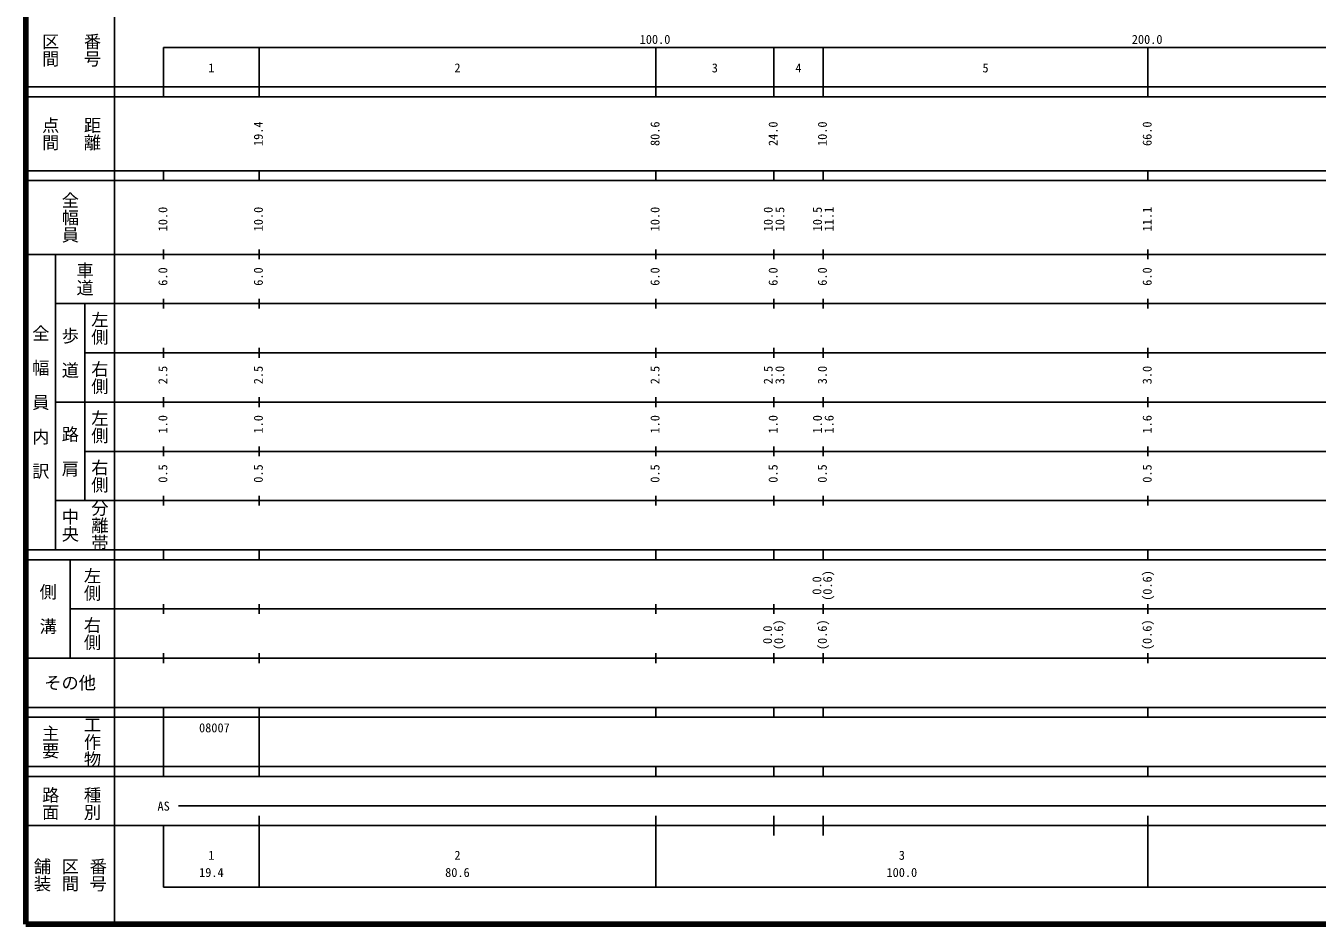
# Model space of a CAD drawing. Units: millimetres on the paper, enlarged 1000 times. Extents: x 40000 to 680000, y 20000 to 380000.
# Drawn here: x 40000 to 302390, y 20000 to 202409 of the extents above; entities that cross this region are included whole.
import ezdxf
from ezdxf.enums import TextEntityAlignment as Align

# ---------------------------------------------------------------- set-up
doc = ezdxf.new("R2010")
doc.units = ezdxf.units.MM
doc.header["$LTSCALE"] = 1000
doc.layers.add('M-TTL', color=2, linetype='Continuous', lineweight=140)
doc.layers.add('M-TTL-BAND', color=7, linetype='Continuous', lineweight=25)
doc.styles.add('@ＭＳ ゴシック', font='')
doc.styles.add('ＭＳ ゴシック', font='')
doc.styles.get('@ＭＳ ゴシック').set_extended_font_data('@MS Gothic')
doc.styles.get('ＭＳ ゴシック').set_extended_font_data('MS Gothic')

msp = doc.modelspace()

# ---------------------------------------------------------------- linework, layer by layer
at = {"layer": 'M-TTL'}
for p, q in [((40000, 380000), (40000, 20000)), ((40000, 20000), (680000, 20000))]:
    msp.add_line(p, q, dxfattribs=at)
at = {"layer": 'M-TTL-BAND'}
for p, q in [((58000, 370000), (58000, 20000)), ((68000, 198000), (579000, 198000)), ((68000, 198000), (68000, 188000)), ((87400, 188000), (87400, 198000)), ((168000, 188000), (168000, 198000)), ((192000, 188000), (192000, 198000)), ((202000, 188000), (202000, 198000)), ((268000, 188000), (268000, 198000)), ((40000, 190000), (579000, 190000)), ((40000, 188000), (579000, 188000)), ((40000, 173000), (579000, 173000)), ((40000, 171000), (579000, 171000)), ((68000, 171000), (68000, 173000)), ((87400, 171000), (87400, 173000)), ((168000, 171000), (168000, 173000)), ((192000, 171000), (192000, 173000)), ((202000, 171000), (202000, 173000)), ((268000, 171000), (268000, 173000)), ((40000, 156000), (579000, 156000)), ((46000, 96000), (46000, 156000)), ((68000, 155000), (68000, 157000)), ((87400, 155000), (87400, 157000)), ((168000, 155000), (168000, 157000)), ((192000, 155000), (192000, 157000)), ((202000, 155000), (202000, 157000)), ((268000, 155000), (268000, 157000)), ((68000, 145000), (68000, 147000)), ((87400, 145000), (87400, 147000)), ((168000, 145000), (168000, 147000)), ((192000, 145000), (192000, 147000)), ((202000, 145000), (202000, 147000)), ((268000, 145000), (268000, 147000)), ((46000, 146000), (579000, 146000)), ((52000, 146000), (52000, 106000)), ((68000, 135000), (68000, 137000)), ((87400, 135000), (87400, 137000)), ((168000, 135000), (168000, 137000)), ((192000, 135000), (192000, 137000)), ((202000, 135000), (202000, 137000)), ((268000, 135000), (268000, 137000)), ((52000, 136000), (579000, 136000)), ((46000, 126000), (579000, 126000)), ((68000, 125000), (68000, 127000)), ((87400, 125000), (87400, 127000)), ((168000, 125000), (168000, 127000)), ((192000, 125000), (192000, 127000)), ((202000, 125000), (202000, 127000)), ((268000, 125000), (268000, 127000)), ((52000, 116000), (579000, 116000)), ((68000, 115000), (68000, 117000)), ((87400, 115000), (87400, 117000)), ((168000, 115000), (168000, 117000)), ((192000, 115000), (192000, 117000)), ((202000, 115000), (202000, 117000)), ((268000, 115000), (268000, 117000)), ((46000, 106000), (579000, 106000)), ((68000, 105000), (68000, 107000)), ((87400, 105000), (87400, 107000)), ((168000, 105000), (168000, 107000)), ((192000, 105000), (192000, 107000)), ((202000, 105000), (202000, 107000)), ((268000, 105000), (268000, 107000)), ((40000, 96000), (579000, 96000)), ((68000, 94000), (68000, 96000)), ((87400, 94000), (87400, 96000)), ((168000, 94000), (168000, 96000)), ((192000, 94000), (192000, 96000)), ((202000, 94000), (202000, 96000)), ((268000, 94000), (268000, 96000)), ((40000, 94000), (579000, 94000)), ((49000, 94000), (49000, 74000)), ((49000, 84000), (579000, 84000)), ((68000, 83000), (68000, 85000)), ((87400, 83000), (87400, 85000)), ((168000, 83000), (168000, 85000)), ((192000, 83000), (192000, 85000)), ((202000, 83000), (202000, 85000)), ((268000, 83000), (268000, 85000)), ((40000, 74000), (579000, 74000)), ((68000, 73000), (68000, 75000)), ((87400, 73000), (87400, 75000)), ((168000, 73000), (168000, 75000)), ((192000, 73000), (192000, 75000)), ((202000, 73000), (202000, 75000)), ((268000, 73000), (268000, 75000)), ((40000, 64000), (579000, 64000)), ((68000, 62000), (68000, 64000)), ((87400, 62000), (87400, 64000)), ((168000, 62000), (168000, 64000)), ((192000, 62000), (192000, 64000)), ((202000, 62000), (202000, 64000)), ((268000, 62000), (268000, 64000)), ((40000, 62000), (579000, 62000)), ((68000, 52000), (68000, 62000)), ((87400, 52000), (87400, 62000)), ((40000, 52000), (579000, 52000)), ((40000, 50000), (579000, 50000)), ((68000, 50000), (68000, 52000)), ((87400, 50000), (87400, 52000)), ((168000, 50000), (168000, 52000)), ((192000, 50000), (192000, 52000)), ((202000, 50000), (202000, 52000)), ((268000, 50000), (268000, 52000)), ((71000, 44000), (565000, 44000)), ((87400, 27500), (87400, 42000)), ((168000, 27500), (168000, 42000)), ((192000, 38000), (192000, 42000)), ((202000, 38000), (202000, 42000)), ((268000, 27500), (268000, 42000)), ((40000, 40000), (579000, 40000)), ((68000, 40000), (68000, 27500)), ((68000, 27500), (579000, 27500))]:
    msp.add_line(p, q, dxfattribs=at)

# ---------------------------------------------------------------- texts
at = {"layer": 'M-TTL-BAND', "style": '@ＭＳ ゴシック'}
for s, p in [('区間', (45000, 197500)), ('番号', (53500, 197500)), ('点間', (45000, 180500)), ('距離', (53500, 180500)), ('全幅員', (49000, 163500)), ('車道', (52000, 151000)), ('左側', (55000, 141000)), ('全\u3000幅\u3000員\u3000内\u3000訳', (43000, 126000)), ('歩\u3000道', (49000, 136000)), ('右側', (55000, 131000)), ('左側', (55000, 121000)), ('路\u3000肩', (49000, 116000)), ('右側', (55000, 111000)), ('分離帯', (55000, 101000)), ('中央', (49000, 101000)), ('左側', (53500, 89000)), ('側\u3000溝', (44500, 84000)), ('右側', (53500, 79000)), ('工作物', (53500, 57000)), ('主要', (45000, 57000)), ('路面', (45000, 44500)), ('種別', (53500, 44500)), ('舗装', (43333, 30000)), ('区間', (49000, 30000)), ('番号', (54667, 30000))]:
    msp.add_text(s, height=2566, rotation=270, dxfattribs=at).set_placement(p, align=Align.MIDDLE_CENTER)
at = {"layer": 'M-TTL-BAND', "style": 'ＭＳ ゴシック'}
for s, p in [('100.0', (167844, 198195)), ('200.0', (267844, 198195)), ('1', (77700, 192405)), ('2', (127700, 192405)), ('3', (180000, 192405)), ('4', (197000, 192405)), ('5', (235000, 192405)), ('AS', (68000, 42500)), ('1', (77700, 32523)), ('2', (127700, 32523)), ('3', (218000, 32523)), ('19.4', (77700, 29033)), ('80.6', (127700, 29033)), ('100.0', (218000, 29033))]:
    msp.add_text(s, height=1833, dxfattribs=at).set_placement(p, align=Align.BOTTOM_CENTER)
for s, p in [('19.4', (88702, 180500)), ('80.6', (169302, 180500)), ('24.0', (193302, 180500)), ('10.0', (203302, 180500)), ('66.0', (269302, 180500)), ('10.0', (69302, 163174)), ('10.0', (88702, 163174)), ('10.0', (169302, 163174)), ('10.0', (192302, 163174)), ('10.5', (194672, 163174)), ('10.5', (202302, 163174)), ('11.1', (204672, 163174)), ('11.1', (269302, 163174)), ('6.0', (69302, 151500)), ('6.0', (88702, 151500)), ('6.0', (169302, 151500)), ('6.0', (193302, 151500)), ('6.0', (203302, 151500)), ('6.0', (269302, 151500)), ('2.5', (69302, 131500)), ('2.5', (88702, 131500)), ('2.5', (169302, 131500)), ('2.5', (192302, 131500)), ('3.0', (194672, 131500)), ('3.0', (203302, 131500)), ('3.0', (269302, 131500)), ('1.0', (69302, 121500)), ('1.0', (88702, 121500)), ('1.0', (169302, 121500)), ('1.0', (193302, 121500)), ('1.0', (202302, 121500)), ('1.6', (204672, 121500)), ('1.6', (269302, 121500)), ('0.5', (69302, 111500)), ('0.5', (88702, 111500)), ('0.5', (169302, 111500)), ('0.5', (193302, 111500)), ('0.5', (203302, 111500)), ('0.5', (269302, 111500)), ('0.0', (202194, 88764)), ('(0.6)', (204382, 88764)), ('(0.6)', (269302, 88764)), ('(0.6)', (194425, 78764)), ('(0.6)', (203302, 78764)), ('(0.6)', (269302, 78764)), ('0.0', (192171, 78764))]:
    msp.add_text(s, height=1833, rotation=90, dxfattribs=at).set_placement(p, align=Align.BOTTOM_CENTER)
msp.add_text('その他', height=2566, dxfattribs=at).set_placement((49000, 69000), align=Align.MIDDLE_CENTER)
msp.add_text('08007', height=1833, dxfattribs=at).set_placement((75200, 58405), align=Align.BOTTOM_LEFT)

doc.saveas('drawing.dxf')
